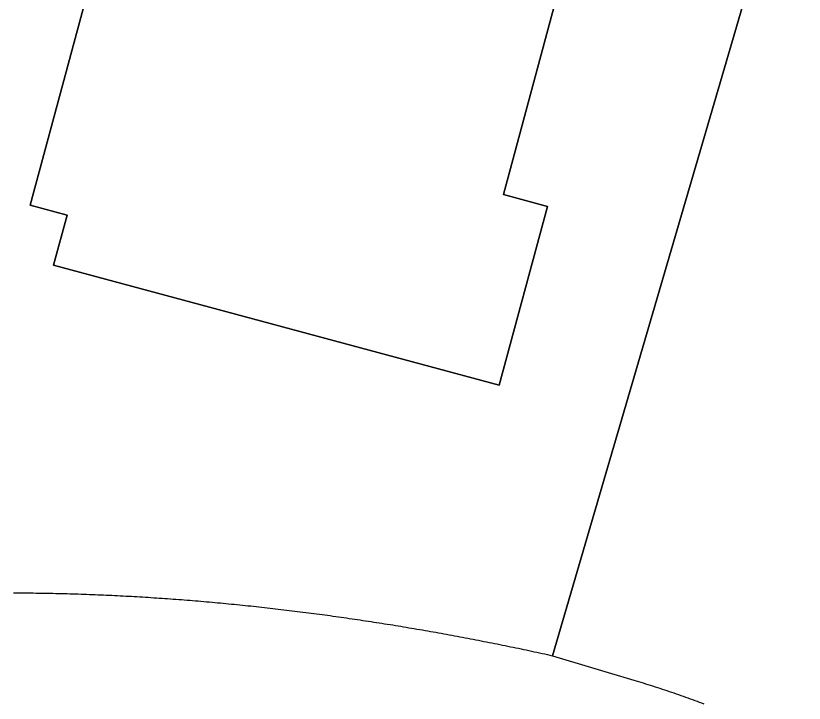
# Model space of a CAD drawing. Header units: millimetres. Extents: x 539514 to 908003, y -69769 to 203909.
# Drawn here: x 698901 to 727216, y 99591 to 124279 of the extents above; entities that cross this region are included whole.
import ezdxf

# ---------------------------------------------------------------- set-up
doc = ezdxf.new("R2010")
doc.units = ezdxf.units.MM
doc.layers.add('CLOSED_AREAS', color=7, linetype='Continuous')
doc.layers.add('REGION_HOLES', color=7, linetype='Continuous')

msp = doc.modelspace()

# ---------------------------------------------------------------- linework, layer by layer
at = {"layer": 'CLOSED_AREAS'}
for points in [[(698821.935, 103555.847), (698923.151, 103555.454), (699024.347, 103554.93), (699125.524, 103554.277), (699226.68, 103553.494), (699327.817, 103552.582), (699428.933, 103551.54), (699530.028, 103550.37), (699631.103, 103549.071), (699732.157, 103547.644), (699833.191, 103546.089), (699934.203, 103544.406), (700035.194, 103542.596), (700136.163, 103540.658), (700237.111, 103538.593), (700338.037, 103536.402), (700438.941, 103534.084), (700539.823, 103531.64), (700640.683, 103529.071), (700741.521, 103526.375), (700842.336, 103523.554), (700943.128, 103520.608), (701043.897, 103517.537), (701144.643, 103514.342), (701245.367, 103511.022), (701346.066, 103507.579), (701446.743, 103504.011), (701547.395, 103500.32), (701648.024, 103496.506), (701748.628, 103492.568), (701849.209, 103488.508), (701949.765, 103484.326), (702050.297, 103480.021), (702150.804, 103475.594), (702251.286, 103471.046), (702351.744, 103466.376), (702452.176, 103461.585), (702552.583, 103456.674), (702652.964, 103451.641), (702753.32, 103446.489), (702853.65, 103441.216), (702953.955, 103435.824), (703054.233, 103430.312), (703154.484, 103424.68), (703254.71, 103418.93), (703354.909, 103413.061), (703455.081, 103407.073), (703555.226, 103400.968), (703655.344, 103394.744), (703755.435, 103388.402), (703855.499, 103381.944), (703955.535, 103375.368), (704055.543, 103368.675), (704155.524, 103361.865), (704255.476, 103354.94), (704355.401, 103347.898), (704455.297, 103340.74), (704555.164, 103333.467), (704655.003, 103326.078), (704754.813, 103318.575), (704854.594, 103310.956), (704954.346, 103303.224), (705054.069, 103295.376), (705153.762, 103287.415), (705253.425, 103279.341), (705353.059, 103271.153), (705452.663, 103262.851), (705552.237, 103254.437), (705651.78, 103245.91), (705751.293, 103237.271), (705850.775, 103228.52), (705950.227, 103219.657), (706049.648, 103210.682), (706149.038, 103201.596), (706248.396, 103192.399), (706347.723, 103183.091), (706447.019, 103173.672), (706546.282, 103164.144), (706645.514, 103154.505), (706744.714, 103144.757), (706843.882, 103134.899), (706943.017, 103124.932), (707042.12, 103114.856), (707141.19, 103104.672), (707240.228, 103094.379), (707339.232, 103083.978), (707438.203, 103073.469), (707537.141, 103062.853), (707636.046, 103052.129), (707734.917, 103041.298), (707833.754, 103030.36), (707932.557, 103019.316), (708031.325, 103008.166), (708130.06, 102996.909), (708228.76, 102985.547), (708327.426, 102974.08), (708426.057, 102962.507), (708524.653, 102950.829), (708623.213, 102939.047), (708721.739, 102927.16), (708820.229, 102915.169), (708918.684, 102903.074), (709017.103, 102890.875), (709115.486, 102878.574), (709213.833, 102866.169), (709312.143, 102853.661), (709410.418, 102841.051), (709508.656, 102828.338), (709606.857, 102815.524), (709705.021, 102802.608), (709803.148, 102789.59), (709901.239, 102776.471), (709999.291, 102763.251), (710097.307, 102749.93), (710195.284, 102736.509), (710293.224, 102722.988), (710391.126, 102709.367), (710488.99, 102695.646), (710586.815, 102681.826), (710684.602, 102667.907), (710782.351, 102653.889), (710880.06, 102639.773), (710977.731, 102625.558), (711075.363, 102611.245), (711172.955, 102596.834), (711270.508, 102582.326), (711368.021, 102567.721), (711465.495, 102553.018), (711562.928, 102538.219), (711660.322, 102523.324), (711757.675, 102508.332), (711854.988, 102493.245), (711952.261, 102478.061), (712049.493, 102462.783), (712146.683, 102447.409), (712243.833, 102431.94), (712340.942, 102416.377), (712438.009, 102400.72), (712535.035, 102384.968), (712632.019, 102369.123), (712728.962, 102353.184), (712825.862, 102337.152), (712922.72, 102321.027), (713019.536, 102304.81), (713116.309, 102288.499), (713213.04, 102272.097), (713309.728, 102255.603), (713406.373, 102239.017), (713502.975, 102222.339), (713599.534, 102205.571), (713696.049, 102188.711), (713792.521, 102171.761), (713888.949, 102154.721), (713985.333, 102137.591), (714081.672, 102120.371), (714177.968, 102103.061), (714274.219, 102085.662), (714370.426, 102068.174), (714466.588, 102050.597), (714562.705, 102032.932), (714658.777, 102015.179), (714754.804, 101997.337), (714850.785, 101979.408), (714946.721, 101961.392), (715042.612, 101943.288), (715138.456, 101925.098), (715234.255, 101906.821), (715330.007, 101888.457), (715425.713, 101870.008), (715521.372, 101851.473), (715616.985, 101832.852), (715712.551, 101814.146), (715808.07, 101795.355), (715903.542, 101776.479), (715998.967, 101757.518), (716094.344, 101738.474), (716189.673, 101719.345), (716284.955, 101700.133), (716380.189, 101680.837), (716475.375, 101661.458), (716570.512, 101641.996), (716665.601, 101622.452), (716760.642, 101602.825), (716855.634, 101583.116), (716950.577, 101563.326), (717045.471, 101543.453), (717140.315, 101523.5), (717235.11, 101503.465), (717329.856, 101483.35), (717424.552, 101463.154), (717519.198, 101442.878), (717613.794, 101422.521), (717708.34, 101402.086), (717802.836, 101381.57), (717897.281, 101360.976), (717991.676, 101340.302), (718086.019, 101319.55), (718180.312, 101298.72), (727216.329, 132196.069)], [(727216.329, 132196.069), (718180.312, 101298.72), (721095.156, 100424.267), (721180.111, 100398.233), (721264.996, 100372.032), (721349.812, 100345.665), (721434.56, 100319.131), (721519.239, 100292.431), (721603.85, 100265.568), (721688.393, 100238.541), (721772.868, 100211.35), (721857.277, 100183.998), (721941.619, 100156.485), (722025.894, 100128.811), (722110.103, 100100.978), (722194.246, 100072.986), (722278.324, 100044.836), (722362.337, 100016.528), (722446.285, 99988.065), (722530.169, 99959.445), (722613.988, 99930.671), (722697.744, 99901.743), (722781.436, 99872.662), (722865.066, 99843.428), (722948.632, 99814.043), (723032.136, 99784.507), (723115.578, 99754.821), (723198.958, 99724.986), (723282.277, 99695.003), (723365.534, 99664.872), (723448.731, 99634.595), (723531.867, 99604.171), (723614.944, 99573.603)]]:
    msp.add_lwpolyline(points, dxfattribs=at)
msp.add_lwpolyline([(717602.931, 128718.982), (705765.184, 131910.678), (704459.69, 127068.706), (702168.027, 127686.585), (699416.587, 117481.709), (700746.006, 117123.271), (700260.656, 115323.144), (716260.454, 111009.275), (717992.315, 117432.614), (716411.11, 117858.939), (718562.317, 125837.596), (719221.533, 128282.575)], close=True, dxfattribs=at)
at = {"layer": 'REGION_HOLES'}
msp.add_lwpolyline([(718562.317, 125837.596), (716411.11, 117858.939), (717992.315, 117432.614), (716260.454, 111009.275), (700260.656, 115323.144), (700746.006, 117123.271), (699416.587, 117481.709), (702168.027, 127686.585)], dxfattribs=at)

doc.saveas('drawing.dxf')
